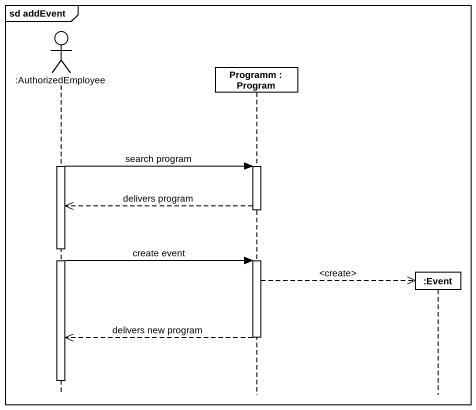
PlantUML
@startuml
mainframe sd addEvent
hide footbox
actor ":AuthorizedEmployee" as AuthorizedEmployee
participant "Programm : Program" as Programm
participant ":Event" as Event

activate AuthorizedEmployee
AuthorizedEmployee -> Programm : search program
activate Programm
Programm -->> AuthorizedEmployee : delivers program
deactivate Programm
AuthorizedEmployee -> Programm : create event
activate Programm
Programm -->> Event ** : <create>
Programm -->> AuthorizedEmployee : delivers new program
deactivate Programm
deactivate AuthorizedEmployee
@enduml
